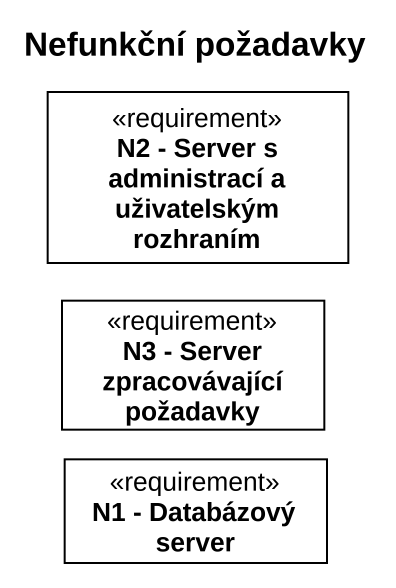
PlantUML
@startuml
title Nefunkční požadavky
hide circle
hide empty members
class "N2 - Server s administrací a uživatelským rozhraním" as N2_Server_s_administrací_a <<requirement>>
class "N3 - Server zpracovávající požadavky" as N3_Server_zpracovávající <<requirement>>
class "N1 - Databázový server" as N1_Databázový_server <<requirement>>
@enduml
